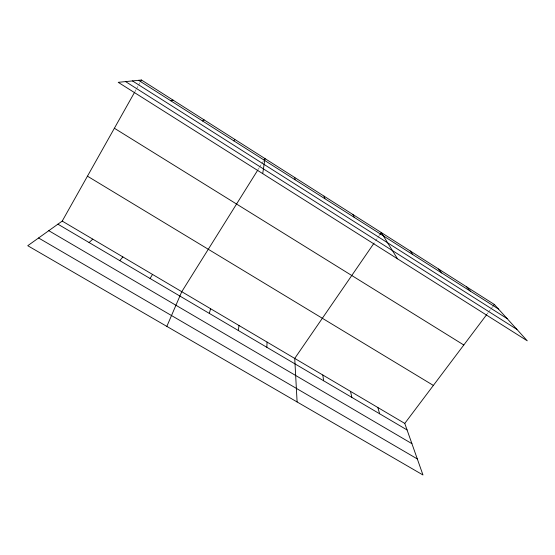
<?xml version="1.0" encoding="UTF-8"?>
<svg xmlns="http://www.w3.org/2000/svg" width="555" height="555" viewBox="0 0 555 555"><rect width="100%" height="100%" fill="white"/><g stroke="black" fill="none" stroke-linecap="round" stroke-linejoin="round"><path stroke-width="0.42" stroke-dasharray="2.77 2.08" d="M134.844 91.818L136.086 89.612M136.502 88.869L138.16 85.921M138.577 85.186L140.228 82.237M258.248 169.324L259.15 167.887M259.594 167.173L261.384 164.308M261.835 163.593L263.625 160.728M375.541 240.953L377.462 238.157M377.941 237.464L379.384 235.369M487.144 313.998L488.171 312.631M488.684 311.952L490.731 309.225M491.244 308.545L492.785 306.499"/><path stroke-width="0.83" d="M266.851 347.305L267.073 342.088M262.716 173.639L264.971 158.577L264.069 160.006M238.275 330.468L239.032 325.528M209.297 313.388L210.602 308.733M166.833 326.396L181.769 291.701L257.804 170.038M62.222 221.091L404.768 423.416L422.972 474.976L27.75 245.712L62.222 221.091L134.435 92.56M140.644 81.502L141.469 80.024L494.325 304.459L527.25 340.805L118.222 82.327L141.469 80.024M233.884 140.88L234.793 139.381M150.065 278.478L152.521 274.427M374.098 243.048L294.726 358.419L297.105 401.966M379.863 234.668L381.306 232.573L397.512 258.817M404.768 423.416L486.631 314.678M493.298 305.819L494.325 304.459M119.797 260.642L122.856 256.903M89.084 242.542L92.761 239.129M202.61 121.004L204.157 119.894M170.85 100.816L173.056 100.115M38.572 237.984L417.304 458.929M48.791 230.686L411.914 443.66M57.907 224.171L407.072 429.945M87.454 176.178L433.365 385.427M114.385 128.247L463.8 345.002M132.465 80.919L507.201 318.667M125.569 81.599L516.955 329.441M138.583 80.308L498.466 309.031M466.686 286.879L470.328 291.146M438.644 269.043L441.766 272.991M410.187 250.943L412.767 254.565M352.855 214.48L354.34 217.428M323.995 196.116L324.904 198.725M377.83 407.509L379.655 413.787M350.517 391.372L351.849 397.394M294.698 177.482L295.024 179.73M322.816 375.013L323.641 380.772"/></g></svg>
